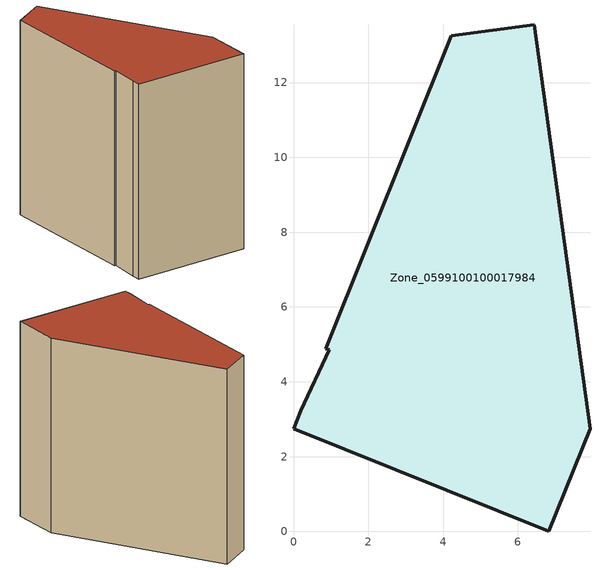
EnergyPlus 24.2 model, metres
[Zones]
Zone_0599100100017984
 floor ground (C_G): 0.19,3.22 0.96,4.85 0.86,4.89 4.22,13.24 6.44,13.55 7.92,2.75 6.82,0 0,2.74 z0
 wall outside (C_F): 4.22,13.24 0.86,4.89 0.96,4.85 0.19,3.22 0,2.74 6.82,0 7.92,2.75 6.44,13.55 4.22,13.24 z0:11.99
 roof outside (C_R): 0.96,4.85 0.19,3.22 0,2.74 6.82,0 7.92,2.75 6.44,13.55 4.22,13.24 0.86,4.89 z11.99
[BUILDING]
Pand.0599100100017984: North Axis=0; Terrain=City; Loads Convergence Tolerance Value=0.04; Temperature Convergence Tolerance Value=0.4; Solar Distribution=FullExterior; Maximum Number of Warmup Days=25; Minimum Number of Warmup Days=1
[Site:Location]
Rotterdam.The.Hague.AP_ZH_NLD Design_Conditions: Latitude=51.96; Longitude=4.45; Time Zone=1; Elevation=-4.5
[SITE:GROUNDTEMPERATURE:BUILDINGSURFACE]
18, 18, 18, 18, 18, 18, 18, 18, 18, 18, 18, 18
[MATERIAL] Thermal Absorptance=0.9; Solar Absorptance=0.7; Visible Absorptance=0.7
Name | Roughness | Thickness | Conductivity | Density | Specific Heat
G.TI.2015-2018 | MediumSmooth | 0.15 | 0.0428571 | 540 | 1210
F.TI.2015-2018 | Rough | 0.3 | 0.0666667 | 1920 | 840
R.TI.2015-2018 | MediumRough | 0.2 | 0.0333333 | 1500 | 1000
[CONSTRUCTION]
C_G: G.TI.2015-2018
C_F: F.TI.2015-2018
C_R: R.TI.2015-2018
[ZONE]
Zone_0599100100017984: Type=1; Multiplier=1; Ceiling Height=Autocalculate; Volume=Autocalculate; Floor Area=autocalculate; Part of Total Floor Area=Yes
[ZONEINFILTRATION:DESIGNFLOWRATE]
Infil_Zone_0599100100017984: Zone or ZoneList or Space or SpaceList=Zone_0599100100017984; Schedule=AlwaysOn; Design Flow Rate Calculation Method=Flow/Area; Flow Rate per Floor Area=0.0015; Constant Term Coefficient=1; Temperature Term Coefficient=0; Velocity Term Coefficient=0; Velocity Squared Term Coefficient=0
[HVACTEMPLATE:ZONE:IDEALLOADSAIRSYSTEM]
Zone_0599100100017984: Maximum Heating Supply Air Temperature=50; Minimum Cooling Supply Air Temperature=13; Maximum Heating Supply Air Humidity Ratio=0.0156; Minimum Cooling Supply Air Humidity Ratio=0.0077; Heating Limit=NoLimit; Cooling Limit=NoLimit; Dehumidification Control Type=ConstantSensibleHeatRatio; Cooling Sensible Heat Ratio=0.7; Dehumidification Setpoint=60; Humidification Control Type=None; Humidification Setpoint=30; Outdoor Air Method=None; Outdoor Air Flow Rate per Person=0.00944; Outdoor Air Flow Rate per Zone Floor Area=0; Outdoor Air Flow Rate per Zone=0; Demand Controlled Ventilation Type=None; Outdoor Air Economizer Type=NoEconomizer; Heat Recovery Type=None; Sensible Heat Recovery Effectiveness=0.7; Latent Heat Recovery Effectiveness=0.65
[ZONECONTROL:THERMOSTAT]
ThermostatControl_Zone_0599100100017984: Zone or ZoneList=Zone_0599100100017984; Control Type Schedule=DualSetpointControlType; Control 1=Thermostat_Zone_0599100100017984; Temperature Difference Between Cutout And Setpoint=0
[THERMOSTATSETPOINT:DUALSETPOINT]
Thermostat_Zone_0599100100017984: Heating Setpoint Temperature Schedule=HeatingSetpoint_Zone_0599100100017984; Cooling Setpoint Temperature Schedule=CoolingSetpoint_Zone_0599100100017984
[SCHEDULE:COMPACT]
HeatingSetpoint_Zone_0599100100017984: Through: 12/31, For: AllDays, Until: 24:00, 21
CoolingSetpoint_Zone_0599100100017984: Through: 12/31, For: AllDays, Until: 24:00, 24
DualSetpointControlType: Through: 12/31, For: AllDays, Until: 24:00, 4
AlwaysOn: Through: 12/31, For: AllDays, Until: 24:00, 1
